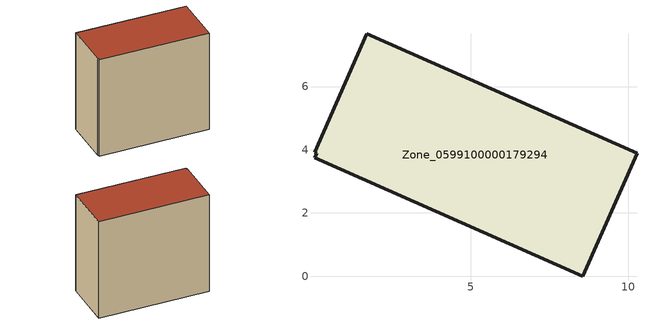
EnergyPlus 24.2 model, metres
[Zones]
Zone_0599100000179294
 floor ground (C_G): 0.13,3.89 0.06,3.92 1.72,7.67 10.27,3.89 8.56,0 0.07,3.75 z0
 wall outside (C_F): 10.27,3.89 1.72,7.67 0.06,3.92 0.13,3.89 0.07,3.75 8.56,0 10.27,3.89 z0:8.77
 roof outside (C_R): 0.06,3.92 0.13,3.89 0.07,3.75 8.56,0 10.27,3.89 1.72,7.67 z8.77
[BUILDING]
Pand.0599100000179294: North Axis=0; Terrain=City; Loads Convergence Tolerance Value=0.04; Temperature Convergence Tolerance Value=0.4; Solar Distribution=FullExterior; Maximum Number of Warmup Days=25; Minimum Number of Warmup Days=1
[Site:Location]
Rotterdam.The.Hague.AP_ZH_NLD Design_Conditions: Latitude=51.96; Longitude=4.45; Time Zone=1; Elevation=-4.5
[SITE:GROUNDTEMPERATURE:BUILDINGSURFACE]
18, 18, 18, 18, 18, 18, 18, 18, 18, 18, 18, 18
[MATERIAL] Thermal Absorptance=0.9; Solar Absorptance=0.7; Visible Absorptance=0.7
Name | Roughness | Thickness | Conductivity | Density | Specific Heat
G.TI.1946-1964 | MediumSmooth | 0.15 | 1 | 540 | 1210
F.TI.1946-1964 | Rough | 0.3 | 0.857143 | 1920 | 840
R.TI.1946-1964 | MediumRough | 0.2 | 0.277778 | 1500 | 1000
[CONSTRUCTION]
C_G: G.TI.1946-1964
C_F: F.TI.1946-1964
C_R: R.TI.1946-1964
[ZONE]
Zone_0599100000179294: Type=1; Multiplier=1; Ceiling Height=Autocalculate; Volume=Autocalculate; Floor Area=autocalculate; Part of Total Floor Area=Yes
[ZONEINFILTRATION:DESIGNFLOWRATE]
Infil_Zone_0599100000179294: Zone or ZoneList or Space or SpaceList=Zone_0599100000179294; Schedule=AlwaysOn; Design Flow Rate Calculation Method=Flow/Area; Flow Rate per Floor Area=0.003; Constant Term Coefficient=1; Temperature Term Coefficient=0; Velocity Term Coefficient=0; Velocity Squared Term Coefficient=0
[HVACTEMPLATE:ZONE:IDEALLOADSAIRSYSTEM]
Zone_0599100000179294: Maximum Heating Supply Air Temperature=50; Minimum Cooling Supply Air Temperature=13; Maximum Heating Supply Air Humidity Ratio=0.0156; Minimum Cooling Supply Air Humidity Ratio=0.0077; Heating Limit=NoLimit; Cooling Limit=NoLimit; Dehumidification Control Type=ConstantSensibleHeatRatio; Cooling Sensible Heat Ratio=0.7; Dehumidification Setpoint=60; Humidification Control Type=None; Humidification Setpoint=30; Outdoor Air Method=None; Outdoor Air Flow Rate per Person=0.00944; Outdoor Air Flow Rate per Zone Floor Area=0; Outdoor Air Flow Rate per Zone=0; Demand Controlled Ventilation Type=None; Outdoor Air Economizer Type=NoEconomizer; Heat Recovery Type=None; Sensible Heat Recovery Effectiveness=0.7; Latent Heat Recovery Effectiveness=0.65
[ZONECONTROL:THERMOSTAT]
ThermostatControl_Zone_0599100000179294: Zone or ZoneList=Zone_0599100000179294; Control Type Schedule=DualSetpointControlType; Control 1=Thermostat_Zone_0599100000179294; Temperature Difference Between Cutout And Setpoint=0
[THERMOSTATSETPOINT:DUALSETPOINT]
Thermostat_Zone_0599100000179294: Heating Setpoint Temperature Schedule=HeatingSetpoint_Zone_0599100000179294; Cooling Setpoint Temperature Schedule=CoolingSetpoint_Zone_0599100000179294
[SCHEDULE:COMPACT]
HeatingSetpoint_Zone_0599100000179294: Through: 12/31, For: AllDays, Until: 24:00, 21
CoolingSetpoint_Zone_0599100000179294: Through: 12/31, For: AllDays, Until: 24:00, 24
DualSetpointControlType: Through: 12/31, For: AllDays, Until: 24:00, 4
AlwaysOn: Through: 12/31, For: AllDays, Until: 24:00, 1
